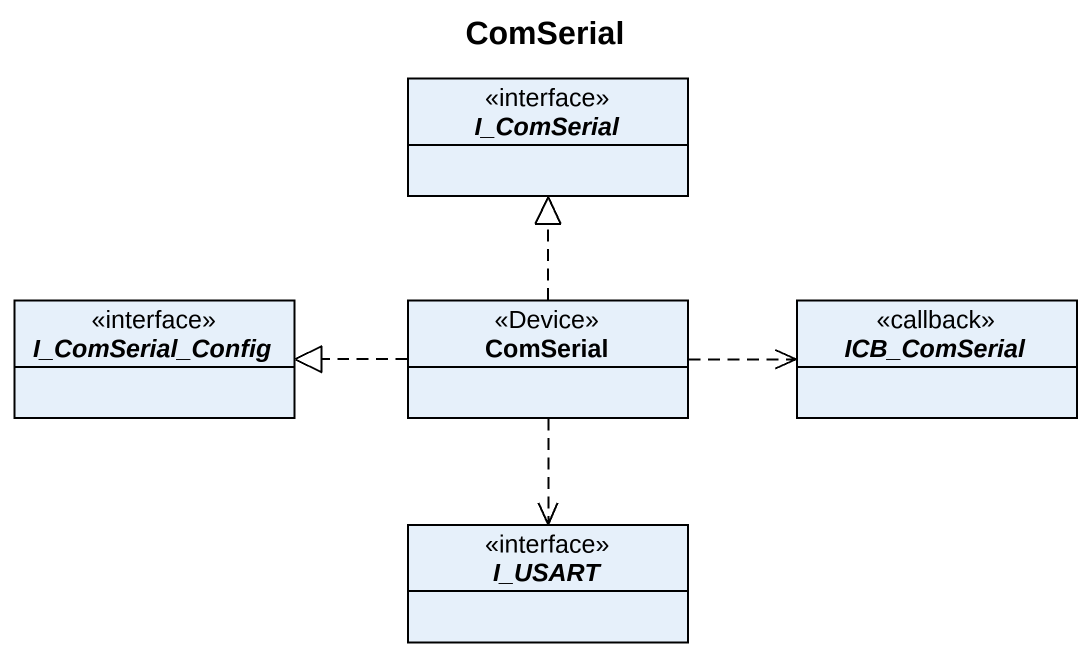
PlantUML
@startuml
title ComSerial
hide circle
hide empty members
interface I_ComSerial
interface I_ComSerial_Config
class ComSerial <<Device>>
interface ICB_ComSerial <<callback>>
interface I_USART
ComSerial .up.|> I_ComSerial
ComSerial .left.|> I_ComSerial_Config
ComSerial .right.> ICB_ComSerial
ComSerial ..> I_USART
@enduml
